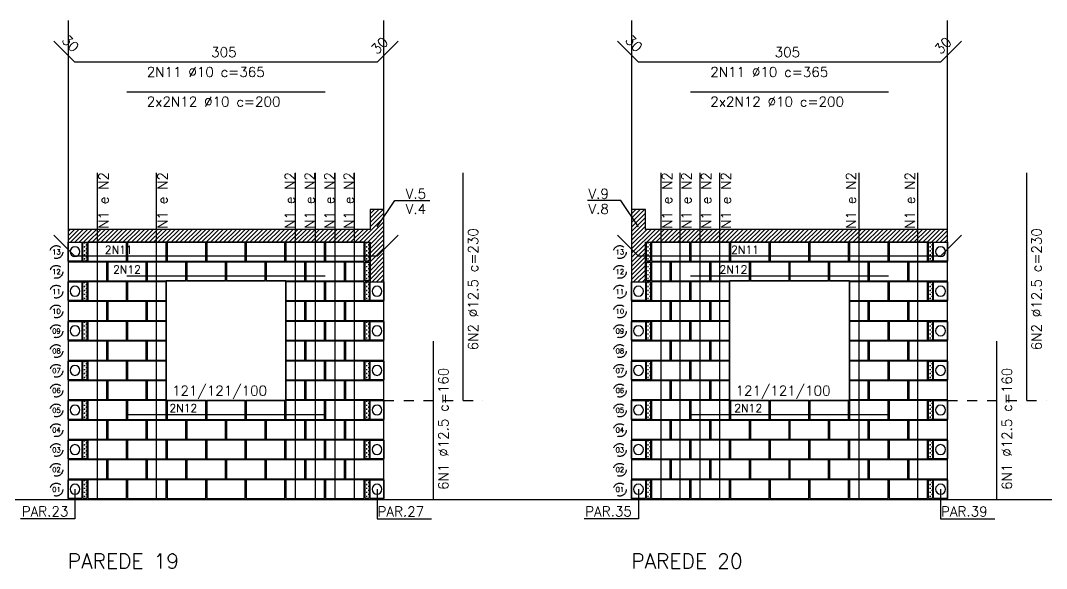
# Model space of a CAD drawing. Extents: x 0 to 187, y -7 to 20.
# Drawn here: x 117.76 to 128.12, y 3.31 to 8.84 of the extents above; entities that cross this region are included whole.
import ezdxf

# ---------------------------------------------------------------- set-up
doc = ezdxf.new("R2010")
doc.units = 0
doc.header["$LTSCALE"] = 0.5
doc.header["$MEASUREMENT"] = 0
doc.linetypes.add('CENTER', pattern=[2, 1.25, -0.25, 0.25, -0.25])
doc.linetypes.add('HIDDEN', pattern=[0.375, 0.25, -0.125])
doc.layers.get('0').update_dxf_attribs({"linetype": 'CONTINUOUS'})
for name, color, linetype in [('AUX00', 7, 'HIDDEN'), ('AUX01', 1, 'CONTINUOUS'), ('B04', 6, 'CONTINUOUS'), ('B19', 3, 'CONTINUOUS'), ('B39', 2, 'CONTINUOUS'), ('B39C', 5, 'CONTINUOUS'), ('BLOCOPERP', 2, 'CONTINUOUS'), ('BP', 106, 'CONTINUOUS'), ('EIX01', 1, 'CENTER'), ('FERRO_CANALETA', 4, 'CONTINUOUS'), ('FERRO_GROUTE', 4, 'CONTINUOUS'), ('H04', 9, 'CONTINUOUS'), ('HATCHLAJE', 251, 'HIDDEN'), ('TXT02', 2, 'CONTINUOUS'), ('TXT05', 4, 'CONTINUOUS'), ('VIG02', 3, 'CONTINUOUS')]:
    doc.layers.add(name, color=color, linetype=linetype)
doc.styles.add('ROMANS', font='romans.shx')

# ---------------------------------------------------------------- blocks, each defined once
blk = doc.blocks.new('A$C57CC6AC6')
at = {"layer": 'BP'}
blk.add_lwpolyline([(0, 0.19), (0, 0), (0.14, 0), (0.14, 0.19)], close=True, dxfattribs=at)
blk.add_circle((0.07, 0.095), 0.05, dxfattribs=at)

msp = doc.modelspace()

# ---------------------------------------------------------------- hatches: boundary and pattern name
at = {"layer": 'H04'}
h = msp.add_hatch(dxfattribs=at)
h.set_pattern_fill('CROSS', color=256, scale=0.08, style=0)
h.set_pattern_definition([(180, (114.070743, 31.096036), (-0.02, 0.02), [0.01, -0.03]), (90, (114.065743, 31.091036), (0.02, 0.02), [0.01, -0.03])])
h.paths.add_polyline_path([(118.3889, 6.414), (118.4289, 6.414), (118.4289, 6.604), (118.3889, 6.604)])
h = msp.add_hatch(dxfattribs=at)
h.set_pattern_fill('CROSS', color=256, scale=0.08, style=0)
h.set_pattern_definition([(180, (116.920743, 31.096036), (-0.02, 0.02), [0.01, -0.03]), (90, (116.915743, 31.091036), (0.02, 0.02), [0.01, -0.03])])
h.paths.add_polyline_path([(121.2389, 6.414), (121.2789, 6.414), (121.2789, 6.604), (121.2389, 6.604)])
h = msp.add_hatch(dxfattribs=at)
h.set_pattern_fill('CROSS', color=256, scale=0.08, style=0)
h.set_pattern_definition([(180, (119.760743, 31.096036), (-0.02, 0.02), [0.01, -0.03]), (90, (119.755743, 31.091036), (0.02, 0.02), [0.01, -0.03])])
h.paths.add_polyline_path([(124.0789, 6.414), (124.1189, 6.414), (124.1189, 6.604), (124.0789, 6.604)])
h = msp.add_hatch(dxfattribs=at)
h.set_pattern_fill('CROSS', color=256, scale=0.08, style=0)
h.set_pattern_definition([(180, (122.610743, 31.096036), (-0.02, 0.02), [0.01, -0.03]), (90, (122.605743, 31.091036), (0.02, 0.02), [0.01, -0.03])])
h.paths.add_polyline_path([(126.9289, 6.414), (126.9689, 6.414), (126.9689, 6.604), (126.9289, 6.604)])
h = msp.add_hatch(dxfattribs=at)
h.set_pattern_fill('CROSS', color=256, scale=0.08, style=0)
h.set_pattern_definition([(180, (116.920779, 30.896036), (-0.02, 0.02), [0.01, -0.03]), (90, (116.915779, 30.891036), (0.02, 0.02), [0.01, -0.03])])
h.paths.add_polyline_path([(121.239, 6.214), (121.279, 6.214), (121.279, 6.404), (121.239, 6.404)])
h = msp.add_hatch(dxfattribs=at)
h.set_pattern_fill('CROSS', color=256, scale=0.08, style=0)
h.set_pattern_definition([(180, (119.760743, 30.896036), (-0.02, 0.02), [0.01, -0.03]), (90, (119.755743, 30.891036), (0.02, 0.02), [0.01, -0.03])])
h.paths.add_polyline_path([(124.0789, 6.214), (124.1189, 6.214), (124.1189, 6.404), (124.0789, 6.404)])
h = msp.add_hatch(dxfattribs=at)
h.set_pattern_fill('CROSS', color=256, scale=0.08, style=0)
h.set_pattern_definition([(180, (114.070743, 30.696035), (-0.02, 0.02), [0.01, -0.03]), (90, (114.065743, 30.691035), (0.02, 0.02), [0.01, -0.03])])
h.paths.add_polyline_path([(118.3889, 6.014), (118.4289, 6.014), (118.4289, 6.204), (118.3889, 6.204)])
h = msp.add_hatch(dxfattribs=at)
h.set_pattern_fill('CROSS', color=256, scale=0.08, style=0)
h.set_pattern_definition([(180, (116.920743, 30.696035), (-0.02, 0.02), [0.01, -0.03]), (90, (116.915743, 30.691035), (0.02, 0.02), [0.01, -0.03])])
h.paths.add_polyline_path([(121.2389, 6.014), (121.2789, 6.014), (121.2789, 6.204), (121.2389, 6.204)])
h = msp.add_hatch(dxfattribs=at)
h.set_pattern_fill('CROSS', color=256, scale=0.08, style=0)
h.set_pattern_definition([(180, (119.760743, 30.696035), (-0.02, 0.02), [0.01, -0.03]), (90, (119.755743, 30.691035), (0.02, 0.02), [0.01, -0.03])])
h.paths.add_polyline_path([(124.0789, 6.014), (124.1189, 6.014), (124.1189, 6.204), (124.0789, 6.204)])
h = msp.add_hatch(dxfattribs=at)
h.set_pattern_fill('CROSS', color=256, scale=0.08, style=0)
h.set_pattern_definition([(180, (122.610743, 30.696035), (-0.02, 0.02), [0.01, -0.03]), (90, (122.605743, 30.691035), (0.02, 0.02), [0.01, -0.03])])
h.paths.add_polyline_path([(126.9289, 6.014), (126.9689, 6.014), (126.9689, 6.204), (126.9289, 6.204)])
h = msp.add_hatch(dxfattribs=at)
h.set_pattern_fill('CROSS', color=256, scale=0.08, style=0)
h.set_pattern_definition([(180, (114.070743, 30.296035), (-0.02, 0.02), [0.01, -0.03]), (90, (114.065743, 30.291035), (0.02, 0.02), [0.01, -0.03])])
h.paths.add_polyline_path([(118.3889, 5.614), (118.4289, 5.614), (118.4289, 5.804), (118.3889, 5.804)])
h = msp.add_hatch(dxfattribs=at)
h.set_pattern_fill('CROSS', color=256, scale=0.08, style=0)
h.set_pattern_definition([(180, (116.920743, 30.296035), (-0.02, 0.02), [0.01, -0.03]), (90, (116.915743, 30.291035), (0.02, 0.02), [0.01, -0.03])])
h.paths.add_polyline_path([(121.2389, 5.614), (121.2789, 5.614), (121.2789, 5.804), (121.2389, 5.804)])
h = msp.add_hatch(dxfattribs=at)
h.set_pattern_fill('CROSS', color=256, scale=0.08, style=0)
h.set_pattern_definition([(180, (119.760743, 30.296035), (-0.02, 0.02), [0.01, -0.03]), (90, (119.755743, 30.291035), (0.02, 0.02), [0.01, -0.03])])
h.paths.add_polyline_path([(124.0789, 5.614), (124.1189, 5.614), (124.1189, 5.804), (124.0789, 5.804)])
h = msp.add_hatch(dxfattribs=at)
h.set_pattern_fill('CROSS', color=256, scale=0.08, style=0)
h.set_pattern_definition([(180, (122.610743, 30.296035), (-0.02, 0.02), [0.01, -0.03]), (90, (122.605743, 30.291035), (0.02, 0.02), [0.01, -0.03])])
h.paths.add_polyline_path([(126.9289, 5.614), (126.9689, 5.614), (126.9689, 5.804), (126.9289, 5.804)])
h = msp.add_hatch(dxfattribs=at)
h.set_pattern_fill('CROSS', color=256, scale=0.08, style=0)
h.set_pattern_definition([(180, (114.070743, 29.896034), (-0.02, 0.02), [0.01, -0.03]), (90, (114.065743, 29.891034), (0.02, 0.02), [0.01, -0.03])])
h.paths.add_polyline_path([(118.3889, 5.214), (118.4289, 5.214), (118.4289, 5.404), (118.3889, 5.404)])
h = msp.add_hatch(dxfattribs=at)
h.set_pattern_fill('CROSS', color=256, scale=0.08, style=0)
h.set_pattern_definition([(180, (116.920743, 29.896034), (-0.02, 0.02), [0.01, -0.03]), (90, (116.915743, 29.891034), (0.02, 0.02), [0.01, -0.03])])
h.paths.add_polyline_path([(121.2389, 5.214), (121.2789, 5.214), (121.2789, 5.404), (121.2389, 5.404)])
h = msp.add_hatch(dxfattribs=at)
h.set_pattern_fill('CROSS', color=256, scale=0.08, style=0)
h.set_pattern_definition([(180, (119.760743, 29.896034), (-0.02, 0.02), [0.01, -0.03]), (90, (119.755743, 29.891034), (0.02, 0.02), [0.01, -0.03])])
h.paths.add_polyline_path([(124.0789, 5.214), (124.1189, 5.214), (124.1189, 5.404), (124.0789, 5.404)])
h = msp.add_hatch(dxfattribs=at)
h.set_pattern_fill('CROSS', color=256, scale=0.08, style=0)
h.set_pattern_definition([(180, (122.610743, 29.896034), (-0.02, 0.02), [0.01, -0.03]), (90, (122.605743, 29.891034), (0.02, 0.02), [0.01, -0.03])])
h.paths.add_polyline_path([(126.9289, 5.214), (126.9689, 5.214), (126.9689, 5.404), (126.9289, 5.404)])
h = msp.add_hatch(dxfattribs=at)
h.set_pattern_fill('CROSS', color=256, scale=0.08, style=0)
h.set_pattern_definition([(180, (114.070743, 29.496034), (-0.02, 0.02), [0.01, -0.03]), (90, (114.065743, 29.491034), (0.02, 0.02), [0.01, -0.03])])
h.paths.add_polyline_path([(118.3889, 4.814), (118.4289, 4.814), (118.4289, 5.004), (118.3889, 5.004)])
h = msp.add_hatch(dxfattribs=at)
h.set_pattern_fill('CROSS', color=256, scale=0.08, style=0)
h.set_pattern_definition([(180, (116.920743, 29.496034), (-0.02, 0.02), [0.01, -0.03]), (90, (116.915743, 29.491034), (0.02, 0.02), [0.01, -0.03])])
h.paths.add_polyline_path([(121.2389, 4.814), (121.2789, 4.814), (121.2789, 5.004), (121.2389, 5.004)])
h = msp.add_hatch(dxfattribs=at)
h.set_pattern_fill('CROSS', color=256, scale=0.08, style=0)
h.set_pattern_definition([(180, (119.760743, 29.496034), (-0.02, 0.02), [0.01, -0.03]), (90, (119.755743, 29.491034), (0.02, 0.02), [0.01, -0.03])])
h.paths.add_polyline_path([(124.0789, 4.814), (124.1189, 4.814), (124.1189, 5.004), (124.0789, 5.004)])
h = msp.add_hatch(dxfattribs=at)
h.set_pattern_fill('CROSS', color=256, scale=0.08, style=0)
h.set_pattern_definition([(180, (122.610743, 29.496034), (-0.02, 0.02), [0.01, -0.03]), (90, (122.605743, 29.491034), (0.02, 0.02), [0.01, -0.03])])
h.paths.add_polyline_path([(126.9289, 4.814), (126.9689, 4.814), (126.9689, 5.004), (126.9289, 5.004)])
h = msp.add_hatch(dxfattribs=at)
h.set_pattern_fill('CROSS', color=256, scale=0.08, style=0)
h.set_pattern_definition([(180, (114.070743, 29.096033), (-0.02, 0.02), [0.01, -0.03]), (90, (114.065743, 29.091033), (0.02, 0.02), [0.01, -0.03])])
h.paths.add_polyline_path([(118.3889, 4.414), (118.4289, 4.414), (118.4289, 4.604), (118.3889, 4.604)])
h = msp.add_hatch(dxfattribs=at)
h.set_pattern_fill('CROSS', color=256, scale=0.08, style=0)
h.set_pattern_definition([(180, (116.920743, 29.096033), (-0.02, 0.02), [0.01, -0.03]), (90, (116.915743, 29.091033), (0.02, 0.02), [0.01, -0.03])])
h.paths.add_polyline_path([(121.2389, 4.414), (121.2789, 4.414), (121.2789, 4.604), (121.2389, 4.604)])
h = msp.add_hatch(dxfattribs=at)
h.set_pattern_fill('CROSS', color=256, scale=0.08, style=0)
h.set_pattern_definition([(180, (119.760743, 29.096033), (-0.02, 0.02), [0.01, -0.03]), (90, (119.755743, 29.091033), (0.02, 0.02), [0.01, -0.03])])
h.paths.add_polyline_path([(124.0789, 4.414), (124.1189, 4.414), (124.1189, 4.604), (124.0789, 4.604)])
h = msp.add_hatch(dxfattribs=at)
h.set_pattern_fill('CROSS', color=256, scale=0.08, style=0)
h.set_pattern_definition([(180, (122.610743, 29.096033), (-0.02, 0.02), [0.01, -0.03]), (90, (122.605743, 29.091033), (0.02, 0.02), [0.01, -0.03])])
h.paths.add_polyline_path([(126.9289, 4.414), (126.9689, 4.414), (126.9689, 4.604), (126.9289, 4.604)])
h = msp.add_hatch(dxfattribs=at)
h.set_pattern_fill('CROSS', color=256, scale=0.08, style=0)
h.set_pattern_definition([(180, (114.070743, 28.696033), (-0.02, 0.02), [0.01, -0.03]), (90, (114.065743, 28.691033), (0.02, 0.02), [0.01, -0.03])])
h.paths.add_polyline_path([(118.3889, 4.014), (118.4289, 4.014), (118.4289, 4.204), (118.3889, 4.204)])
h = msp.add_hatch(dxfattribs=at)
h.set_pattern_fill('CROSS', color=256, scale=0.08, style=0)
h.set_pattern_definition([(180, (116.920743, 28.696033), (-0.02, 0.02), [0.01, -0.03]), (90, (116.915743, 28.691033), (0.02, 0.02), [0.01, -0.03])])
h.paths.add_polyline_path([(121.2389, 4.014), (121.2789, 4.014), (121.2789, 4.204), (121.2389, 4.204)])
h = msp.add_hatch(dxfattribs=at)
h.set_pattern_fill('CROSS', color=256, scale=0.08, style=0)
h.set_pattern_definition([(180, (119.760743, 28.696033), (-0.02, 0.02), [0.01, -0.03]), (90, (119.755743, 28.691033), (0.02, 0.02), [0.01, -0.03])])
h.paths.add_polyline_path([(124.0789, 4.014), (124.1189, 4.014), (124.1189, 4.204), (124.0789, 4.204)])
h = msp.add_hatch(dxfattribs=at)
h.set_pattern_fill('CROSS', color=256, scale=0.08, style=0)
h.set_pattern_definition([(180, (122.610743, 28.696033), (-0.02, 0.02), [0.01, -0.03]), (90, (122.605743, 28.691033), (0.02, 0.02), [0.01, -0.03])])
h.paths.add_polyline_path([(126.9289, 4.014), (126.9689, 4.014), (126.9689, 4.204), (126.9289, 4.204)])
at = {"layer": 'HATCHLAJE'}
h = msp.add_hatch(dxfattribs=at)
h.set_pattern_fill('ANSI31', color=256, scale=0.25, style=0)
h.set_pattern_definition([(45, (118.23897, 6.403954), (-0.0220971, 0.0220971), [])])
h.paths.add_polyline_path([(118.239, 6.604), (121.289, 6.604), (121.289, 6.204), (121.429, 6.204), (121.429, 6.934), (121.289, 6.934), (121.289, 6.734), (118.239, 6.734)])
h = msp.add_hatch(dxfattribs=at)
h.set_pattern_fill('ANSI31', color=256, scale=0.25, style=0)
h.set_pattern_definition([(45, (123.92897, 6.403954), (-0.0220971, 0.0220971), [])])
edge = h.paths.add_edge_path()
edge.add_line((123.929, 6.204), (124.069, 6.204))
edge.add_line((124.069, 6.204), (124.069, 6.604))
edge.add_line((124.069, 6.604), (127.119, 6.604))
edge.add_line((127.119, 6.604), (127.119, 6.734))
edge.add_line((127.119, 6.734), (124.069, 6.734))
edge.add_line((124.069, 6.734), (124.069, 6.934))
edge.add_line((124.069, 6.934), (123.929, 6.934))
edge.add_line((123.929, 6.934), (123.929, 6.204))

# ---------------------------------------------------------------- linework, layer by layer
msp.add_xline((74.1389, 4.004), (1, 0))
at = {"layer": 'AUX00'}
for centre in [(118.1206, 6.5046), (123.8106, 6.5046), (118.1206, 6.3046), (123.8106, 6.3046), (118.1206, 6.1046), (123.8106, 6.1046), (118.1206, 5.9046), (123.8106, 5.9046), (118.1206, 5.7046), (123.8106, 5.7046), (118.1206, 5.5046), (123.8106, 5.5046), (118.1206, 5.3046), (123.8106, 5.3046), (118.1206, 5.1046), (123.8106, 5.1046), (118.1206, 4.9046), (123.8106, 4.9046), (118.1206, 4.7046), (123.8106, 4.7046), (118.1206, 4.5046), (123.8106, 4.5046), (118.1206, 4.3046), (123.8106, 4.3046), (118.1206, 4.1046), (123.8106, 4.1046)]:
    msp.add_circle(centre, 0.065, dxfattribs=at)
at = {"layer": 'AUX01'}
for points in [[(118.239, 8.844), (118.239, 4.004), (121.429, 4.004), (121.429, 8.844)], [(123.929, 8.844), (123.929, 4.004), (127.119, 4.004), (127.119, 8.844)], [(121.3603, 6.7588), (121.5371, 7.026), (121.8912, 7.026)], [(123.9976, 6.7588), (123.8209, 7.026), (123.4834, 7.026)], [(118.309, 4.109), (118.309, 3.809), (117.759, 3.809)], [(121.359, 4.109), (121.359, 3.809), (121.909, 3.809)], [(123.999, 4.109), (123.999, 3.809), (123.449, 3.809)], [(127.049, 4.109), (127.049, 3.809), (127.599, 3.809)]]:
    msp.add_lwpolyline(points, dxfattribs=at)
for points in [[(120.4389, 6.214), (119.2289, 6.214), (119.2289, 5.004), (120.4389, 5.004)], [(126.1289, 6.214), (124.9189, 6.214), (124.9189, 5.004), (126.1289, 5.004)]]:
    msp.add_lwpolyline(points, close=True, dxfattribs=at)
at = {"layer": 'B04'}
for points in [[(118.4289, 6.414), (118.3889, 6.414), (118.3889, 6.604), (118.4289, 6.604)], [(121.2789, 6.414), (121.2389, 6.414), (121.2389, 6.604), (121.2789, 6.604)], [(124.1189, 6.414), (124.0789, 6.414), (124.0789, 6.604), (124.1189, 6.604)], [(126.9689, 6.414), (126.9289, 6.414), (126.9289, 6.604), (126.9689, 6.604)], [(121.279, 6.214), (121.239, 6.214), (121.239, 6.404), (121.279, 6.404)], [(124.1189, 6.214), (124.0789, 6.214), (124.0789, 6.404), (124.1189, 6.404)], [(118.4289, 6.014), (118.3889, 6.014), (118.3889, 6.204), (118.4289, 6.204)], [(121.2789, 6.014), (121.2389, 6.014), (121.2389, 6.204), (121.2789, 6.204)], [(124.1189, 6.014), (124.0789, 6.014), (124.0789, 6.204), (124.1189, 6.204)], [(126.9689, 6.014), (126.9289, 6.014), (126.9289, 6.204), (126.9689, 6.204)], [(118.4289, 5.614), (118.3889, 5.614), (118.3889, 5.804), (118.4289, 5.804)], [(121.2789, 5.614), (121.2389, 5.614), (121.2389, 5.804), (121.2789, 5.804)], [(124.1189, 5.614), (124.0789, 5.614), (124.0789, 5.804), (124.1189, 5.804)], [(126.9689, 5.614), (126.9289, 5.614), (126.9289, 5.804), (126.9689, 5.804)], [(118.4289, 5.214), (118.3889, 5.214), (118.3889, 5.404), (118.4289, 5.404)], [(121.2789, 5.214), (121.2389, 5.214), (121.2389, 5.404), (121.2789, 5.404)], [(124.1189, 5.214), (124.0789, 5.214), (124.0789, 5.404), (124.1189, 5.404)], [(126.9689, 5.214), (126.9289, 5.214), (126.9289, 5.404), (126.9689, 5.404)], [(118.4289, 4.814), (118.3889, 4.814), (118.3889, 5.004), (118.4289, 5.004)], [(121.2789, 4.814), (121.2389, 4.814), (121.2389, 5.004), (121.2789, 5.004)], [(124.1189, 4.814), (124.0789, 4.814), (124.0789, 5.004), (124.1189, 5.004)], [(126.9689, 4.814), (126.9289, 4.814), (126.9289, 5.004), (126.9689, 5.004)], [(118.4289, 4.414), (118.3889, 4.414), (118.3889, 4.604), (118.4289, 4.604)], [(121.2789, 4.414), (121.2389, 4.414), (121.2389, 4.604), (121.2789, 4.604)], [(124.1189, 4.414), (124.0789, 4.414), (124.0789, 4.604), (124.1189, 4.604)], [(126.9689, 4.414), (126.9289, 4.414), (126.9289, 4.604), (126.9689, 4.604)], [(118.4289, 4.014), (118.3889, 4.014), (118.3889, 4.204), (118.4289, 4.204)], [(121.2789, 4.014), (121.2389, 4.014), (121.2389, 4.204), (121.2789, 4.204)], [(124.1189, 4.014), (124.0789, 4.014), (124.0789, 4.204), (124.1189, 4.204)], [(126.9689, 4.014), (126.9289, 4.014), (126.9289, 4.204), (126.9689, 4.204)]]:
    msp.add_lwpolyline(points, close=True, dxfattribs=at)
at = {"layer": 'B19'}
for points in [[(121.039, 6.214), (121.229, 6.214), (121.229, 6.404), (121.039, 6.404)], [(124.1289, 6.214), (124.3189, 6.214), (124.3189, 6.404), (124.1289, 6.404)], [(119.039, 5.814), (119.229, 5.814), (119.229, 6.004), (119.039, 6.004)], [(120.4389, 5.814), (120.6289, 5.814), (120.6289, 6.004), (120.4389, 6.004)], [(124.729, 5.814), (124.919, 5.814), (124.919, 6.004), (124.729, 6.004)], [(126.1289, 5.814), (126.3189, 5.814), (126.3189, 6.004), (126.1289, 6.004)], [(119.039, 5.414), (119.229, 5.414), (119.229, 5.604), (119.039, 5.604)], [(120.4389, 5.414), (120.6289, 5.414), (120.6289, 5.604), (120.4389, 5.604)], [(124.729, 5.414), (124.919, 5.414), (124.919, 5.604), (124.729, 5.604)], [(126.1289, 5.414), (126.3189, 5.414), (126.3189, 5.604), (126.1289, 5.604)], [(119.039, 5.014), (119.229, 5.014), (119.229, 5.204), (119.039, 5.204)], [(120.4389, 5.014), (120.6289, 5.014), (120.6289, 5.204), (120.4389, 5.204)], [(124.729, 5.014), (124.919, 5.014), (124.919, 5.204), (124.729, 5.204)], [(126.1289, 5.014), (126.3189, 5.014), (126.3189, 5.204), (126.1289, 5.204)]]:
    msp.add_lwpolyline(points, close=True, dxfattribs=at)
at = {"layer": 'B39'}
for points in [[(118.239, 6.214), (118.629, 6.214), (118.629, 6.404), (118.239, 6.404)], [(126.729, 6.214), (127.119, 6.214), (127.119, 6.404), (126.729, 6.404)], [(118.4389, 6.014), (118.8289, 6.014), (118.8289, 6.204), (118.4389, 6.204)], [(118.8389, 6.014), (119.2289, 6.014), (119.2289, 6.204), (118.8389, 6.204)], [(120.4389, 6.014), (120.8289, 6.014), (120.8289, 6.204), (120.4389, 6.204)], [(120.8389, 6.014), (121.2289, 6.014), (121.2289, 6.204), (120.8389, 6.204)], [(124.1289, 6.014), (124.5189, 6.014), (124.5189, 6.204), (124.1289, 6.204)], [(124.5289, 6.014), (124.9189, 6.014), (124.9189, 6.204), (124.5289, 6.204)], [(126.1289, 6.014), (126.5189, 6.014), (126.5189, 6.204), (126.1289, 6.204)], [(126.5289, 6.014), (126.9189, 6.014), (126.9189, 6.204), (126.5289, 6.204)], [(118.239, 5.814), (118.629, 5.814), (118.629, 6.004), (118.239, 6.004)], [(118.639, 5.814), (119.029, 5.814), (119.029, 6.004), (118.639, 6.004)], [(120.639, 5.814), (121.029, 5.814), (121.029, 6.004), (120.639, 6.004)], [(121.039, 5.814), (121.429, 5.814), (121.429, 6.004), (121.039, 6.004)], [(123.929, 5.814), (124.319, 5.814), (124.319, 6.004), (123.929, 6.004)], [(124.329, 5.814), (124.719, 5.814), (124.719, 6.004), (124.329, 6.004)], [(126.329, 5.814), (126.719, 5.814), (126.719, 6.004), (126.329, 6.004)], [(126.729, 5.814), (127.119, 5.814), (127.119, 6.004), (126.729, 6.004)], [(118.4389, 5.614), (118.8289, 5.614), (118.8289, 5.804), (118.4389, 5.804)], [(118.8389, 5.614), (119.2289, 5.614), (119.2289, 5.804), (118.8389, 5.804)], [(120.4389, 5.614), (120.8289, 5.614), (120.8289, 5.804), (120.4389, 5.804)], [(120.8389, 5.614), (121.2289, 5.614), (121.2289, 5.804), (120.8389, 5.804)], [(124.1289, 5.614), (124.5189, 5.614), (124.5189, 5.804), (124.1289, 5.804)], [(124.5289, 5.614), (124.9189, 5.614), (124.9189, 5.804), (124.5289, 5.804)], [(126.1289, 5.614), (126.5189, 5.614), (126.5189, 5.804), (126.1289, 5.804)], [(126.5289, 5.614), (126.9189, 5.614), (126.9189, 5.804), (126.5289, 5.804)], [(118.239, 5.414), (118.629, 5.414), (118.629, 5.604), (118.239, 5.604)], [(118.639, 5.414), (119.029, 5.414), (119.029, 5.604), (118.639, 5.604)], [(120.639, 5.414), (121.029, 5.414), (121.029, 5.604), (120.639, 5.604)], [(121.039, 5.414), (121.429, 5.414), (121.429, 5.604), (121.039, 5.604)], [(123.929, 5.414), (124.319, 5.414), (124.319, 5.604), (123.929, 5.604)], [(124.329, 5.414), (124.719, 5.414), (124.719, 5.604), (124.329, 5.604)], [(126.329, 5.414), (126.719, 5.414), (126.719, 5.604), (126.329, 5.604)], [(126.729, 5.414), (127.119, 5.414), (127.119, 5.604), (126.729, 5.604)], [(118.4389, 5.214), (118.8289, 5.214), (118.8289, 5.404), (118.4389, 5.404)], [(118.8389, 5.214), (119.2289, 5.214), (119.2289, 5.404), (118.8389, 5.404)], [(120.4389, 5.214), (120.8289, 5.214), (120.8289, 5.404), (120.4389, 5.404)], [(120.8389, 5.214), (121.2289, 5.214), (121.2289, 5.404), (120.8389, 5.404)], [(124.1289, 5.214), (124.5189, 5.214), (124.5189, 5.404), (124.1289, 5.404)], [(124.5289, 5.214), (124.9189, 5.214), (124.9189, 5.404), (124.5289, 5.404)], [(126.1289, 5.214), (126.5189, 5.214), (126.5189, 5.404), (126.1289, 5.404)], [(126.5289, 5.214), (126.9189, 5.214), (126.9189, 5.404), (126.5289, 5.404)], [(118.239, 5.014), (118.629, 5.014), (118.629, 5.204), (118.239, 5.204)], [(118.639, 5.014), (119.029, 5.014), (119.029, 5.204), (118.639, 5.204)], [(120.639, 5.014), (121.029, 5.014), (121.029, 5.204), (120.639, 5.204)], [(121.039, 5.014), (121.429, 5.014), (121.429, 5.204), (121.039, 5.204)], [(123.929, 5.014), (124.319, 5.014), (124.319, 5.204), (123.929, 5.204)], [(124.329, 5.014), (124.719, 5.014), (124.719, 5.204), (124.329, 5.204)], [(126.329, 5.014), (126.719, 5.014), (126.719, 5.204), (126.329, 5.204)], [(126.729, 5.014), (127.119, 5.014), (127.119, 5.204), (126.729, 5.204)], [(118.4389, 4.814), (118.8289, 4.814), (118.8289, 5.004), (118.4389, 5.004)], [(120.8389, 4.814), (121.2289, 4.814), (121.2289, 5.004), (120.8389, 5.004)], [(124.1289, 4.814), (124.5189, 4.814), (124.5189, 5.004), (124.1289, 5.004)], [(126.5289, 4.814), (126.9189, 4.814), (126.9189, 5.004), (126.5289, 5.004)], [(118.239, 4.614), (118.629, 4.614), (118.629, 4.804), (118.239, 4.804)], [(118.639, 4.614), (119.029, 4.614), (119.029, 4.804), (118.639, 4.804)], [(119.039, 4.614), (119.429, 4.614), (119.429, 4.804), (119.039, 4.804)], [(119.439, 4.614), (119.829, 4.614), (119.829, 4.804), (119.439, 4.804)], [(119.839, 4.614), (120.229, 4.614), (120.229, 4.804), (119.839, 4.804)], [(120.239, 4.614), (120.629, 4.614), (120.629, 4.804), (120.239, 4.804)], [(120.639, 4.614), (121.029, 4.614), (121.029, 4.804), (120.639, 4.804)], [(121.039, 4.614), (121.429, 4.614), (121.429, 4.804), (121.039, 4.804)], [(123.929, 4.614), (124.319, 4.614), (124.319, 4.804), (123.929, 4.804)], [(124.329, 4.614), (124.719, 4.614), (124.719, 4.804), (124.329, 4.804)], [(124.729, 4.614), (125.119, 4.614), (125.119, 4.804), (124.729, 4.804)], [(125.129, 4.614), (125.519, 4.614), (125.519, 4.804), (125.129, 4.804)], [(125.529, 4.614), (125.919, 4.614), (125.919, 4.804), (125.529, 4.804)], [(125.929, 4.614), (126.319, 4.614), (126.319, 4.804), (125.929, 4.804)], [(126.329, 4.614), (126.719, 4.614), (126.719, 4.804), (126.329, 4.804)], [(126.729, 4.614), (127.119, 4.614), (127.119, 4.804), (126.729, 4.804)], [(118.4389, 4.414), (118.8289, 4.414), (118.8289, 4.604), (118.4389, 4.604)], [(118.8389, 4.414), (119.2289, 4.414), (119.2289, 4.604), (118.8389, 4.604)], [(119.2389, 4.414), (119.6289, 4.414), (119.6289, 4.604), (119.2389, 4.604)], [(119.6389, 4.414), (120.0289, 4.414), (120.0289, 4.604), (119.6389, 4.604)], [(120.0389, 4.414), (120.4289, 4.414), (120.4289, 4.604), (120.0389, 4.604)], [(120.4389, 4.414), (120.8289, 4.414), (120.8289, 4.604), (120.4389, 4.604)], [(120.8389, 4.414), (121.2289, 4.414), (121.2289, 4.604), (120.8389, 4.604)], [(124.1289, 4.414), (124.5189, 4.414), (124.5189, 4.604), (124.1289, 4.604)], [(124.5289, 4.414), (124.9189, 4.414), (124.9189, 4.604), (124.5289, 4.604)], [(124.9289, 4.414), (125.3189, 4.414), (125.3189, 4.604), (124.9289, 4.604)], [(125.3289, 4.414), (125.7189, 4.414), (125.7189, 4.604), (125.3289, 4.604)], [(125.7289, 4.414), (126.1189, 4.414), (126.1189, 4.604), (125.7289, 4.604)], [(126.1289, 4.414), (126.5189, 4.414), (126.5189, 4.604), (126.1289, 4.604)], [(126.5289, 4.414), (126.9189, 4.414), (126.9189, 4.604), (126.5289, 4.604)], [(118.239, 4.214), (118.629, 4.214), (118.629, 4.404), (118.239, 4.404)], [(118.639, 4.214), (119.029, 4.214), (119.029, 4.404), (118.639, 4.404)], [(119.039, 4.214), (119.429, 4.214), (119.429, 4.404), (119.039, 4.404)], [(119.439, 4.214), (119.829, 4.214), (119.829, 4.404), (119.439, 4.404)], [(119.839, 4.214), (120.229, 4.214), (120.229, 4.404), (119.839, 4.404)], [(120.239, 4.214), (120.629, 4.214), (120.629, 4.404), (120.239, 4.404)], [(120.639, 4.214), (121.029, 4.214), (121.029, 4.404), (120.639, 4.404)], [(121.039, 4.214), (121.429, 4.214), (121.429, 4.404), (121.039, 4.404)], [(123.929, 4.214), (124.319, 4.214), (124.319, 4.404), (123.929, 4.404)], [(124.329, 4.214), (124.719, 4.214), (124.719, 4.404), (124.329, 4.404)], [(124.729, 4.214), (125.119, 4.214), (125.119, 4.404), (124.729, 4.404)], [(125.129, 4.214), (125.519, 4.214), (125.519, 4.404), (125.129, 4.404)], [(125.529, 4.214), (125.919, 4.214), (125.919, 4.404), (125.529, 4.404)], [(125.929, 4.214), (126.319, 4.214), (126.319, 4.404), (125.929, 4.404)], [(126.329, 4.214), (126.719, 4.214), (126.719, 4.404), (126.329, 4.404)], [(126.729, 4.214), (127.119, 4.214), (127.119, 4.404), (126.729, 4.404)], [(118.4389, 4.014), (118.8289, 4.014), (118.8289, 4.204), (118.4389, 4.204)], [(118.8389, 4.014), (119.2289, 4.014), (119.2289, 4.204), (118.8389, 4.204)], [(119.2389, 4.014), (119.6289, 4.014), (119.6289, 4.204), (119.2389, 4.204)], [(119.6389, 4.014), (120.0289, 4.014), (120.0289, 4.204), (119.6389, 4.204)], [(120.0389, 4.014), (120.4289, 4.014), (120.4289, 4.204), (120.0389, 4.204)], [(120.4389, 4.014), (120.8289, 4.014), (120.8289, 4.204), (120.4389, 4.204)], [(120.8389, 4.014), (121.2289, 4.014), (121.2289, 4.204), (120.8389, 4.204)], [(124.1289, 4.014), (124.5189, 4.014), (124.5189, 4.204), (124.1289, 4.204)], [(124.5289, 4.014), (124.9189, 4.014), (124.9189, 4.204), (124.5289, 4.204)], [(124.9289, 4.014), (125.3189, 4.014), (125.3189, 4.204), (124.9289, 4.204)], [(125.3289, 4.014), (125.7189, 4.014), (125.7189, 4.204), (125.3289, 4.204)], [(125.7289, 4.014), (126.1189, 4.014), (126.1189, 4.204), (125.7289, 4.204)], [(126.1289, 4.014), (126.5189, 4.014), (126.5189, 4.204), (126.1289, 4.204)], [(126.5289, 4.014), (126.9189, 4.014), (126.9189, 4.204), (126.5289, 4.204)]]:
    msp.add_lwpolyline(points, close=True, dxfattribs=at)
at = {"layer": 'B39C'}
for points in [[(118.4389, 6.414), (118.8289, 6.414), (118.8289, 6.604), (118.4389, 6.604)], [(118.8389, 6.414), (119.2289, 6.414), (119.2289, 6.604), (118.8389, 6.604)], [(119.2389, 6.414), (119.6289, 6.414), (119.6289, 6.604), (119.2389, 6.604)], [(119.6389, 6.414), (120.0289, 6.414), (120.0289, 6.604), (119.6389, 6.604)], [(120.0389, 6.414), (120.4289, 6.414), (120.4289, 6.604), (120.0389, 6.604)], [(120.4389, 6.414), (120.8289, 6.414), (120.8289, 6.604), (120.4389, 6.604)], [(120.8389, 6.414), (121.2289, 6.414), (121.2289, 6.604), (120.8389, 6.604)], [(124.1289, 6.414), (124.5189, 6.414), (124.5189, 6.604), (124.1289, 6.604)], [(124.5289, 6.414), (124.9189, 6.414), (124.9189, 6.604), (124.5289, 6.604)], [(124.9289, 6.414), (125.3189, 6.414), (125.3189, 6.604), (124.9289, 6.604)], [(125.3289, 6.414), (125.7189, 6.414), (125.7189, 6.604), (125.3289, 6.604)], [(125.7289, 6.414), (126.1189, 6.414), (126.1189, 6.604), (125.7289, 6.604)], [(126.1289, 6.414), (126.5189, 6.414), (126.5189, 6.604), (126.1289, 6.604)], [(126.5289, 6.414), (126.9189, 6.414), (126.9189, 6.604), (126.5289, 6.604)], [(118.639, 6.214), (119.029, 6.214), (119.029, 6.404), (118.639, 6.404)], [(119.039, 6.214), (119.429, 6.214), (119.429, 6.404), (119.039, 6.404)], [(119.439, 6.214), (119.829, 6.214), (119.829, 6.404), (119.439, 6.404)], [(119.839, 6.214), (120.229, 6.214), (120.229, 6.404), (119.839, 6.404)], [(120.239, 6.214), (120.629, 6.214), (120.629, 6.404), (120.239, 6.404)], [(120.639, 6.214), (121.029, 6.214), (121.029, 6.404), (120.639, 6.404)], [(124.329, 6.214), (124.719, 6.214), (124.719, 6.404), (124.329, 6.404)], [(124.729, 6.214), (125.119, 6.214), (125.119, 6.404), (124.729, 6.404)], [(125.129, 6.214), (125.519, 6.214), (125.519, 6.404), (125.129, 6.404)], [(125.529, 6.214), (125.919, 6.214), (125.919, 6.404), (125.529, 6.404)], [(125.929, 6.214), (126.319, 6.214), (126.319, 6.404), (125.929, 6.404)], [(126.329, 6.214), (126.719, 6.214), (126.719, 6.404), (126.329, 6.404)], [(118.8389, 4.814), (119.2289, 4.814), (119.2289, 5.004), (118.8389, 5.004)], [(119.2389, 4.814), (119.6289, 4.814), (119.6289, 5.004), (119.2389, 5.004)], [(119.6389, 4.814), (120.0289, 4.814), (120.0289, 5.004), (119.6389, 5.004)], [(120.0389, 4.814), (120.4289, 4.814), (120.4289, 5.004), (120.0389, 5.004)], [(120.4389, 4.814), (120.8289, 4.814), (120.8289, 5.004), (120.4389, 5.004)], [(124.5289, 4.814), (124.9189, 4.814), (124.9189, 5.004), (124.5289, 5.004)], [(124.9289, 4.814), (125.3189, 4.814), (125.3189, 5.004), (124.9289, 5.004)], [(125.3289, 4.814), (125.7189, 4.814), (125.7189, 5.004), (125.3289, 5.004)], [(125.7289, 4.814), (126.1189, 4.814), (126.1189, 5.004), (125.7289, 5.004)], [(126.1289, 4.814), (126.5189, 4.814), (126.5189, 5.004), (126.1289, 5.004)]]:
    msp.add_lwpolyline(points, close=True, dxfattribs=at)
at = {"layer": 'EIX01', "linetype": 'HIDDEN', "ltscale": 0.5}
for p, q in [((121.429, 5.004), (122.429, 5.004)), ((127.119, 5.004), (128.119, 5.004)), ((121.429, 4.004), (122.429, 4.004)), ((127.119, 4.004), (128.119, 4.004))]:
    msp.add_line(p, q, dxfattribs=at)
at = {"layer": 'FERRO_CANALETA'}
for p, q in [((118.8339, 8.124), (120.8339, 8.124)), ((124.5239, 8.124), (126.5239, 8.124)), ((118.8339, 6.264), (120.8339, 6.264)), ((124.5239, 6.264), (126.5239, 6.264)), ((118.8339, 4.864), (120.8339, 4.864)), ((124.5239, 4.864), (126.5239, 4.864))]:
    msp.add_line(p, q, dxfattribs=at)
for points in [[(121.5711, 8.6361), (121.359, 8.424), (118.309, 8.424), (118.0968, 8.6361)], [(127.2611, 8.6361), (127.049, 8.424), (123.999, 8.424), (123.7868, 8.6361)], [(121.5711, 6.6761), (121.359, 6.464), (118.309, 6.464), (118.0968, 6.6761)], [(127.2611, 6.6761), (127.049, 6.464), (123.999, 6.464), (123.7868, 6.6761)]]:
    msp.add_lwpolyline(points, dxfattribs=at)
at = {"layer": 'FERRO_GROUTE'}
for p, q in [((118.5365, 4.004), (118.5365, 7.304)), ((119.1315, 4.004), (119.1315, 7.304)), ((120.5365, 4.0049), (120.5365, 7.3049)), ((120.7365, 4.0049), (120.7365, 7.3049)), ((120.9365, 4.0049), (120.9365, 7.3049)), ((121.1315, 4.0049), (121.1315, 7.3049)), ((122.229, 5.004), (122.229, 7.304)), ((124.2265, 4.004), (124.2265, 7.304)), ((124.4215, 4.004), (124.4215, 7.304)), ((124.6215, 4.004), (124.6215, 7.304)), ((124.8215, 4.004), (124.8215, 7.304)), ((126.2265, 4.0049), (126.2265, 7.3049)), ((126.8215, 4.0049), (126.8215, 7.3049)), ((127.919, 5.004), (127.919, 7.304)), ((121.929, 4.004), (121.929, 5.604)), ((127.619, 4.004), (127.619, 5.604))]:
    msp.add_line(p, q, dxfattribs=at)
at = {"layer": 'VIG02'}
msp.add_lwpolyline([(118.239, 6.604), (121.289, 6.604), (121.289, 6.204), (121.429, 6.204), (121.429, 6.934), (121.289, 6.934), (121.289, 6.734), (118.239, 6.734)], close=True, dxfattribs=at)
msp.add_lwpolyline([(123.929, 6.204), (124.069, 6.204), (124.069, 6.604), (127.119, 6.604), (127.119, 6.734), (124.069, 6.734), (124.069, 6.934), (123.929, 6.934), (123.929, 6.204)], dxfattribs=at)

# ---------------------------------------------------------------- block references
at = {"layer": 'BLOCOPERP', "xscale": -1}
for p in [(118.379, 6.414), (127.119, 6.414), (118.379, 6.014), (121.429, 6.014), (124.069, 6.014), (127.119, 6.014), (118.379, 5.614), (121.429, 5.614), (124.069, 5.614), (127.119, 5.614), (118.379, 5.214), (121.429, 5.214), (124.069, 5.214), (127.119, 5.214), (118.379, 4.814), (121.429, 4.814), (124.069, 4.814), (127.119, 4.814), (118.379, 4.414), (121.429, 4.414), (124.069, 4.414), (127.119, 4.414), (118.379, 4.014), (121.429, 4.014), (124.069, 4.014), (127.119, 4.014)]:
    msp.add_blockref('A$C57CC6AC6', p, dxfattribs=at)

# ---------------------------------------------------------------- texts
at = {"layer": 'AUX00', "color": 2, "style": 'ROMANS'}
for s, p in [('13', (118.0784, 6.4809)), ('13', (123.7684, 6.4809)), ('12', (118.0784, 6.2809)), ('12', (123.7684, 6.2809)), ('11', (118.0784, 6.0809)), ('11', (123.7684, 6.0809)), ('10', (118.0784, 5.8809)), ('10', (123.7684, 5.8809)), ('09', (118.0784, 5.6809)), ('09', (123.7684, 5.6809)), ('08', (118.0784, 5.4809)), ('08', (123.7684, 5.4809)), ('07', (118.0784, 5.2809)), ('07', (123.7684, 5.2809)), ('06', (118.0784, 5.0809)), ('06', (123.7684, 5.0809)), ('05', (118.0784, 4.8809)), ('05', (123.7684, 4.8809)), ('04', (118.0784, 4.6809)), ('04', (123.7684, 4.6809)), ('03', (118.0784, 4.4809)), ('03', (123.7684, 4.4809)), ('02', (118.0784, 4.2809)), ('02', (123.7684, 4.2809)), ('01', (118.0784, 4.0809)), ('01', (123.7684, 4.0809))]:
    msp.add_text(s, height=0.05, rotation=360, dxfattribs=at).set_placement(p)
at = {"layer": 'TXT02', "style": 'ROMANS'}
for s, rotation, p in [('30', 314.99981, (118.1675, 8.6361)), ('30', 45.00019, (121.359, 8.4947)), ('30', 314.99987, (123.8575, 8.6361)), ('30', 45.00026, (127.049, 8.4947)), ('N1 e N2', 90, (118.6478, 6.7385)), ('N1 e N2', 90, (119.2428, 6.7385)), ('N1 e N2', 90, (120.5286, 6.7394)), ('N1 e N2', 90, (120.7286, 6.7394)), ('N1 e N2', 90, (120.9286, 6.7394)), ('N1 e N2', 90, (121.1236, 6.7394)), ('N1 e N2', 90, (124.3378, 6.7385)), ('N1 e N2', 90, (124.5328, 6.7385)), ('N1 e N2', 90, (124.7328, 6.7385)), ('N1 e N2', 90, (124.9328, 6.7385)), ('N1 e N2', 90, (126.1953, 6.7394)), ('N1 e N2', 90, (126.7903, 6.7394)), ('V.5', 360, (121.6482, 7.0432)), ('V.9', 0, (123.4944, 7.0432)), ('V.4', 360, (121.6482, 6.89)), ('V.8', 0, (123.4944, 6.89)), ('6N2 %%C12.5 c=230', 90, (122.379, 5.5116)), ('6N2 %%C12.5 c=230', 90, (128.069, 5.5116)), ('6N1 %%C12.5 c=160', 90, (122.079, 4.1017)), ('6N1 %%C12.5 c=160', 90, (127.769, 4.1017)), ('PAR.23', 0, (117.7709, 3.8341)), ('PAR.27', 360, (121.3637, 3.8336)), ('PAR.35', 360, (123.4609, 3.8341)), ('PAR.39', 360, (127.0537, 3.8336))]:
    msp.add_text(s, height=0.1, rotation=rotation, dxfattribs=at).set_placement(p)
for s, height, p in [('305', 0.1, (119.684, 8.474)), ('305', 0.1, (125.374, 8.474)), ('2N11 %%C10 c=365', 0.1, (119.034, 8.274)), ('2N11 %%C10 c=365', 0.1, (124.724, 8.274)), ('2x2N12 %%C10 c=200', 0.1, (119.0339, 7.974)), ('2x2N12 %%C10 c=200', 0.1, (124.7239, 7.974)), ('2N11', 0.08, (118.6108, 6.4883)), ('2N11', 0.08, (124.9345, 6.4883)), ('2N12', 0.08, (118.6931, 6.2883)), ('2N12', 0.08, (124.8178, 6.2883)), ('121/121/100', 0.1, (119.2887, 5.054)), ('121/121/100', 0.1, (124.9787, 5.054)), ('2N12', 0.08, (119.2631, 4.8883)), ('2N12', 0.08, (124.9665, 4.8883))]:
    msp.add_text(s, height=height, dxfattribs=at).set_placement(p)
at = {"layer": 'TXT05', "style": 'ROMANS'}
for s, p in [('PAREDE 19', (118.2355, 3.3078)), ('PAREDE 20', (123.9255, 3.3078))]:
    msp.add_text(s, height=0.15, dxfattribs=at).set_placement(p)

doc.saveas('drawing.dxf')
